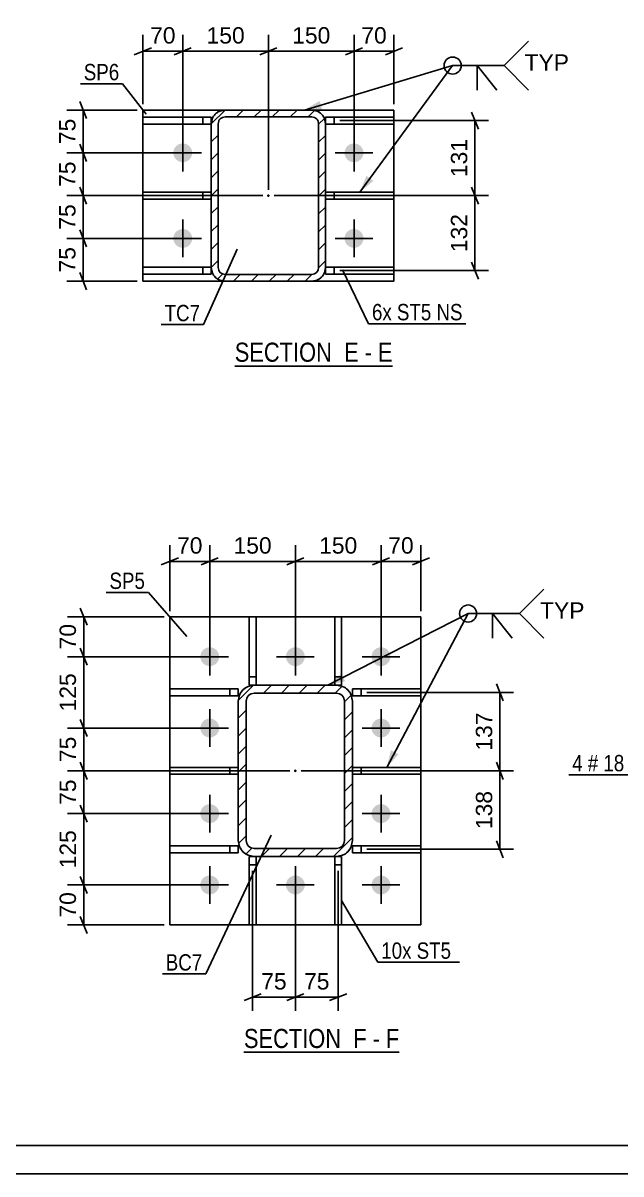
# Model space of a CAD drawing. Header units: millimetres. Extents: x 0 to 841, y 0 to 594.
# Drawn here: x 271.2 to 375.9, y 0 to 201.7 of the extents above; entities that cross this region are included whole.
import ezdxf

# ---------------------------------------------------------------- set-up
doc = ezdxf.new("R2010")
doc.units = ezdxf.units.MM
doc.linetypes.add('DXK_LINE_DOT2', pattern=[3.9198, 1.9599, -1.9599])
doc.linetypes.add('DXK_LINE_DOT3', pattern=[5.9187, 2.979, -0.9799, 0.9799, -0.9799])
doc.styles.add('Arial', font='arial.ttf', dxfattribs={"height": 0.2})
doc.styles.add('Arial Narrow', font='ARIALN.TTF', dxfattribs={"height": 0.2})

# ---------------------------------------------------------------- blocks, each defined once
blk = doc.blocks.new('Unknown-284856302-1131')
at = {"color": 5, "linetype": 'Continuous'}
for p, q in [((5, 5), (836, 5)), ((0, 0), (841, 0))]:
    blk.add_line(p, q, dxfattribs=at)
blk = doc.blocks.new('Unknown-284856302-15 - 27291')
at = {"color": 6, "linetype": 'Continuous'}
blk.add_line((309.87, 21.33), (337.09, 21.33), dxfattribs=at)
at = {"color": 0, "linetype": 'Continuous'}
for points in [[(327.98, 22.08), (327.98, 25.58), (309.87, 25.58), (309.87, 22.08)], [(331.37, 22.08), (331.37, 25.58), (329.03, 25.58), (329.03, 22.08)], [(333.69, 22.08), (333.69, 25.58), (332.42, 25.58), (332.42, 22.08)], [(337.09, 22.08), (337.09, 25.58), (334.74, 25.58), (334.74, 22.08)]]:
    blk.add_wipeout(points, dxfattribs=at)
at = {"color": 7, "linetype": 'Continuous', "style": 'Arial Narrow'}
for s, p in [('SECTION ', (309.87, 22.08)), ('F', (329.03, 22.08)), ('F', (334.74, 22.08)), ('-', (332.42, 22.08))]:
    blk.add_text(s, height=3.34, dxfattribs=at).set_placement(p)
blk = doc.blocks.new('Unknown-284856302-16 - 27472')
at = {"color": 6, "linetype": 'Continuous'}
blk.add_line((308.26, 141.59), (335.9, 141.59), dxfattribs=at)
at = {"color": 0, "linetype": 'Continuous'}
for points in [[(326.37, 142.34), (326.37, 145.84), (308.26, 145.84), (308.26, 142.34)], [(329.97, 142.34), (329.97, 145.84), (327.42, 145.84), (327.42, 142.34)], [(332.3, 142.34), (332.3, 145.84), (331.02, 145.84), (331.02, 142.34)], [(335.9, 142.34), (335.9, 145.84), (333.35, 145.84), (333.35, 142.34)]]:
    blk.add_wipeout(points, dxfattribs=at)
at = {"color": 7, "linetype": 'Continuous', "style": 'Arial Narrow'}
for s, p in [('SECTION ', (308.26, 142.34)), ('E', (327.42, 142.34)), ('E', (333.35, 142.34)), ('-', (331.02, 142.34))]:
    blk.add_text(s, height=3.34, dxfattribs=at).set_placement(p)
blk = doc.blocks.new('Part-284856302-27345 - 27291')
at = {"color": 2, "linetype": 'Continuous'}
for p, q in [((296.88, 83.8), (296.88, 85)), ((296.88, 85), (308.88, 85)), ((308.88, 85), (308.88, 83.8)), ((296.88, 83.8), (308.88, 83.8))]:
    blk.add_line(p, q, dxfattribs=at)
at = {"color": 7, "linetype": 'DXK_LINE_DOT2'}
blk.add_line((307.38, 83.8), (307.38, 85), dxfattribs=at)
blk = doc.blocks.new('Part-284856302-27341 - 27291')
at = {"color": 2, "linetype": 'Continuous'}
for p, q in [((340.88, 71.25), (328.88, 71.25)), ((340.88, 71.25), (340.88, 70.05)), ((340.88, 70.05), (328.88, 70.05))]:
    blk.add_line(p, q, dxfattribs=at)
at = {"color": 7, "linetype": 'DXK_LINE_DOT2'}
for p, q in [((328.88, 71.25), (328.88, 70.05)), ((330.38, 70.05), (330.38, 71.25))]:
    blk.add_line(p, q, dxfattribs=at)
blk = doc.blocks.new('Part-284856302-27293 - 27291')
at = {"linetype": 'Continuous'}
h = blk.add_hatch(dxfattribs=at)
h.set_pattern_fill('', scale=0.7, style=0, pattern_type=0)
h.set_pattern_definition([(45, (328.6622, 83.9212), (-1.57154, 1.57154), [])])
h.paths.add_polyline_path([(328.88, 82.85), (328.66, 83.92), (328.06, 84.83), (327.15, 85.44), (326.08, 85.65), (311.68, 85.65), (310.6, 85.44), (309.7, 84.83), (309.09, 83.92), (308.88, 82.85), (308.88, 58.45), (309.09, 57.38), (309.7, 56.47), (310.6, 55.86), (311.68, 55.65), (326.08, 55.65), (327.15, 55.86), (328.06, 56.47), (328.66, 57.38), (328.88, 58.45)])
h.paths.add_polyline_path([(327.37, 57.91), (327.07, 57.46), (326.61, 57.16), (326.08, 57.05), (311.68, 57.05), (311.14, 57.16), (310.69, 57.46), (310.38, 57.91), (310.28, 58.45), (310.28, 82.85), (310.38, 83.39), (310.69, 83.84), (311.14, 84.14), (311.68, 84.25), (326.08, 84.25), (326.61, 84.14), (327.07, 83.84), (327.37, 83.39), (327.48, 82.85), (327.48, 58.45)])
blk.add_hatch(color=246, dxfattribs=at).paths.add_polyline_path([(318.88, 70.55, -1), (318.88, 70.75, -1)])
at = {"color": 7, "linetype": 'DXK_LINE_DOT2'}
for p, q in [((310.6, 85.44), (311.68, 85.65)), ((326.08, 85.65), (311.68, 85.65)), ((326.08, 85.65), (327.15, 85.44)), ((308.88, 82.85), (309.09, 83.92)), ((308.88, 82.85), (308.88, 58.45)), ((310.38, 83.39), (310.28, 82.85)), ((310.28, 58.45), (310.28, 82.85)), ((311.68, 84.25), (311.14, 84.14)), ((311.68, 84.25), (326.08, 84.25)), ((326.61, 84.14), (326.08, 84.25)), ((327.48, 82.85), (327.37, 83.39)), ((327.48, 58.45), (327.48, 82.85)), ((328.66, 83.92), (328.88, 82.85)), ((328.88, 82.85), (328.88, 58.45)), ((309.09, 57.38), (308.88, 58.45)), ((310.28, 58.45), (310.38, 57.91)), ((311.14, 57.16), (311.68, 57.05)), ((311.68, 57.05), (326.08, 57.05)), ((326.08, 57.05), (326.61, 57.16)), ((327.37, 57.91), (327.48, 58.45)), ((328.88, 58.45), (328.66, 57.38)), ((311.68, 55.65), (310.6, 55.86)), ((326.08, 55.65), (311.68, 55.65)), ((327.15, 55.86), (326.08, 55.65))]:
    blk.add_line(p, q, dxfattribs=at)
at = {"color": 2, "linetype": 'Continuous'}
for p, q in [((311.68, 85.65), (310.6, 85.44)), ((311.68, 85.65), (326.08, 85.65)), ((327.15, 85.44), (326.08, 85.65)), ((309.09, 83.92), (308.88, 82.85)), ((308.88, 58.45), (308.88, 82.85)), ((310.28, 82.85), (310.38, 83.39)), ((310.28, 58.45), (310.28, 82.85)), ((311.14, 84.14), (311.68, 84.25)), ((311.68, 84.25), (326.08, 84.25)), ((326.08, 84.25), (326.61, 84.14)), ((327.37, 83.39), (327.48, 82.85)), ((327.48, 58.45), (327.48, 82.85)), ((328.88, 82.85), (328.66, 83.92)), ((328.88, 58.45), (328.88, 82.85)), ((308.88, 58.45), (309.09, 57.38)), ((310.38, 57.91), (310.28, 58.45)), ((311.68, 57.05), (311.14, 57.16)), ((311.68, 57.05), (326.08, 57.05)), ((326.61, 57.16), (326.08, 57.05)), ((327.48, 58.45), (327.37, 57.91)), ((328.66, 57.38), (328.88, 58.45)), ((310.6, 55.86), (311.68, 55.65)), ((311.68, 55.65), (326.08, 55.65)), ((326.08, 55.65), (327.15, 55.86))]:
    blk.add_line(p, q, dxfattribs=at)
at = {"color": 7, "linetype": 'DXK_LINE_DOT3'}
blk.add_line((318.88, 70.65), (318.88, 70.65), dxfattribs=at)
at = {"color": 246, "linetype": 'DXK_LINE_DOT2'}
blk.add_line((318.88, 70.65), (318.88, 70.65), dxfattribs=at)
at = {"color": 246, "linetype": 'Continuous'}
blk.add_circle((318.88, 70.65), 0.1, dxfattribs=at)
at = {"color": 7, "linetype": 'DXK_LINE_DOT2'}
for centre, radius, start, end in [((311.68, 82.85), 2.8, 112.5, 157.5), ((326.08, 82.85), 2.8, 22.5, 67.5), ((311.68, 82.85), 1.4, 112.5, 157.5), ((326.08, 82.85), 1.4, 22.5, 67.5), ((311.68, 58.45), 2.8, 202.5, 247.5), ((311.68, 58.45), 1.4, 202.5, 247.5), ((326.08, 58.45), 1.4, 292.5, 337.5), ((326.08, 58.45), 2.8, 292.5, 337.5)]:
    blk.add_arc(centre, radius, start, end, dxfattribs=at)
at = {"color": 2, "linetype": 'Continuous'}
for centre, radius, start, end in [((311.68, 82.85), 2.8, 112.5, 157.5), ((326.08, 82.85), 2.8, 22.5, 67.5), ((311.68, 82.85), 1.4, 112.5, 157.5), ((326.08, 82.85), 1.4, 22.5, 67.5), ((311.68, 58.45), 2.8, 202.5, 247.5), ((311.68, 58.45), 1.4, 202.5, 247.5), ((326.08, 58.45), 1.4, 292.5, 337.5), ((326.08, 58.45), 2.8, 292.5, 337.5)]:
    blk.add_arc(centre, radius, start, end, dxfattribs=at)
blk = doc.blocks.new('Part-284856302-27300 - 27291')
at = {"color": 2, "linetype": 'Continuous'}
for p, q in [((296.88, 43.65), (296.88, 97.65)), ((296.88, 97.65), (340.88, 97.65)), ((340.88, 97.65), (340.88, 43.65)), ((340.88, 43.65), (296.88, 43.65))]:
    blk.add_line(p, q, dxfattribs=at)
blk = doc.blocks.new('Part-284856302-27342 - 27291')
at = {"color": 2, "linetype": 'Continuous'}
for p, q in [((340.88, 85), (328.88, 85)), ((328.88, 83.8), (328.88, 85)), ((340.88, 85), (340.88, 83.8)), ((340.88, 83.8), (328.88, 83.8))]:
    blk.add_line(p, q, dxfattribs=at)
at = {"color": 7, "linetype": 'DXK_LINE_DOT2'}
blk.add_line((330.38, 83.8), (330.38, 85), dxfattribs=at)
blk = doc.blocks.new('Part-284856302-27343 - 27291')
at = {"color": 2, "linetype": 'Continuous'}
for p, q in [((340.88, 57.5), (328.88, 57.5)), ((328.88, 56.3), (328.88, 57.5)), ((340.88, 57.5), (340.88, 56.3)), ((340.88, 56.3), (328.88, 56.3))]:
    blk.add_line(p, q, dxfattribs=at)
at = {"color": 7, "linetype": 'DXK_LINE_DOT2'}
blk.add_line((330.38, 56.3), (330.38, 57.5), dxfattribs=at)
blk = doc.blocks.new('Part-284856302-27344 - 27291')
at = {"color": 2, "linetype": 'Continuous'}
for p, q in [((296.88, 70.05), (296.88, 71.25)), ((296.88, 71.25), (308.88, 71.25)), ((296.88, 70.05), (308.88, 70.05))]:
    blk.add_line(p, q, dxfattribs=at)
at = {"color": 7, "linetype": 'DXK_LINE_DOT2'}
for p, q in [((307.38, 70.05), (307.38, 71.25)), ((308.88, 71.25), (308.88, 70.05))]:
    blk.add_line(p, q, dxfattribs=at)
blk = doc.blocks.new('Part-284856302-27346 - 27291')
at = {"color": 2, "linetype": 'Continuous'}
for p, q in [((296.88, 56.3), (296.88, 57.5)), ((296.88, 57.5), (308.88, 57.5)), ((308.88, 57.5), (308.88, 56.3)), ((296.88, 56.3), (308.88, 56.3))]:
    blk.add_line(p, q, dxfattribs=at)
at = {"color": 7, "linetype": 'DXK_LINE_DOT2'}
blk.add_line((307.38, 56.3), (307.38, 57.5), dxfattribs=at)
blk = doc.blocks.new('Part-284856302-27347 - 27291')
at = {"color": 2, "linetype": 'Continuous'}
for p, q in [((310.78, 43.65), (310.78, 55.65)), ((310.78, 55.65), (311.68, 55.65)), ((311.98, 55.65), (311.98, 43.65)), ((311.98, 43.65), (310.78, 43.65))]:
    blk.add_line(p, q, dxfattribs=at)
at = {"color": 7, "linetype": 'DXK_LINE_DOT2'}
for p, q in [((311.68, 55.65), (311.98, 55.65)), ((310.78, 54.15), (311.98, 54.15))]:
    blk.add_line(p, q, dxfattribs=at)
blk = doc.blocks.new('Part-284856302-27348 - 27291')
at = {"color": 2, "linetype": 'Continuous'}
for p, q in [((325.78, 55.65), (325.78, 43.65)), ((326.98, 55.65), (326.08, 55.65)), ((326.98, 55.65), (326.98, 43.65)), ((326.98, 43.65), (325.78, 43.65))]:
    blk.add_line(p, q, dxfattribs=at)
at = {"color": 7, "linetype": 'DXK_LINE_DOT2'}
for p, q in [((326.08, 55.65), (325.78, 55.65)), ((325.78, 54.15), (326.98, 54.15))]:
    blk.add_line(p, q, dxfattribs=at)
blk = doc.blocks.new('Part-284856302-27349 - 27291')
at = {"color": 2, "linetype": 'Continuous'}
for p, q in [((310.78, 85.65), (310.78, 97.65)), ((310.78, 97.65), (311.98, 97.65)), ((311.98, 97.65), (311.98, 85.65)), ((310.78, 85.65), (311.68, 85.65))]:
    blk.add_line(p, q, dxfattribs=at)
at = {"color": 7, "linetype": 'DXK_LINE_DOT2'}
for p, q in [((310.78, 87.15), (311.98, 87.15)), ((311.68, 85.65), (311.98, 85.65))]:
    blk.add_line(p, q, dxfattribs=at)
blk = doc.blocks.new('Part-284856302-27350 - 27291')
at = {"color": 2, "linetype": 'Continuous'}
for p, q in [((325.78, 85.65), (325.78, 97.65)), ((325.78, 97.65), (326.98, 97.65)), ((326.98, 97.65), (326.98, 85.65)), ((326.98, 85.65), (326.08, 85.65))]:
    blk.add_line(p, q, dxfattribs=at)
at = {"color": 7, "linetype": 'DXK_LINE_DOT2'}
for p, q in [((325.78, 87.15), (326.98, 87.15)), ((326.08, 85.65), (325.78, 85.65))]:
    blk.add_line(p, q, dxfattribs=at)
blk = doc.blocks.new('Bolt-284856302-27399 - 27291')
at = {"linetype": 'Continuous'}
for points in [[(302.23, 90.65, -1), (305.53, 90.65, -1)], [(317.23, 90.65, -1), (320.53, 90.65, -1)], [(332.23, 90.65, -1), (335.53, 90.65, -1)], [(302.23, 78.15, -1), (305.53, 78.15, -1)], [(332.23, 78.15, -1), (335.53, 78.15, -1)], [(302.23, 63.15, -1), (305.53, 63.15, -1)], [(332.23, 63.15, -1), (335.53, 63.15, -1)], [(302.23, 50.65, -1), (305.53, 50.65, -1)], [(317.23, 50.65, -1), (320.53, 50.65, -1)], [(332.23, 50.65, -1), (335.53, 50.65, -1)]]:
    blk.add_hatch(color=1, dxfattribs=at).paths.add_polyline_path(points)
at = {"color": 1, "linetype": 'Continuous'}
for p, q in [((303.88, 87.35), (303.88, 93.95)), ((318.88, 87.35), (318.88, 93.95)), ((333.88, 87.35), (333.88, 93.95)), ((300.58, 90.65), (307.18, 90.65)), ((315.58, 90.65), (322.18, 90.65)), ((330.58, 90.65), (337.18, 90.65)), ((303.88, 74.85), (303.88, 81.45)), ((333.88, 74.85), (333.88, 81.45)), ((300.58, 78.15), (307.18, 78.15)), ((330.58, 78.15), (337.18, 78.15)), ((303.88, 59.85), (303.88, 66.45)), ((333.88, 59.85), (333.88, 66.45)), ((300.58, 63.15), (307.18, 63.15)), ((330.58, 63.15), (337.18, 63.15)), ((303.88, 47.35), (303.88, 53.95)), ((318.88, 47.35), (318.88, 53.95)), ((333.88, 47.35), (333.88, 53.95)), ((300.58, 50.65), (307.18, 50.65)), ((315.58, 50.65), (322.18, 50.65)), ((330.58, 50.65), (337.18, 50.65))]:
    blk.add_line(p, q, dxfattribs=at)
blk = doc.blocks.new('Part-284856302-27489 - 27472')
at = {"color": 2, "linetype": 'Continuous'}
for p, q in [((292.15, 157.7), (292.15, 158.9)), ((292.15, 158.9), (304.15, 158.9)), ((292.15, 157.7), (304.15, 157.7)), ((304.15, 158.85), (304.15, 157.7))]:
    blk.add_line(p, q, dxfattribs=at)
at = {"color": 7, "linetype": 'DXK_LINE_DOT2'}
for p, q in [((302.65, 157.7), (302.65, 158.9)), ((304.15, 158.85), (304.15, 158.9)), ((304.15, 158.9), (304.15, 158.85))]:
    blk.add_line(p, q, dxfattribs=at)
blk = doc.blocks.new('Part-284856302-27473 - 27472')
at = {"linetype": 'Continuous'}
h = blk.add_hatch(dxfattribs=at)
h.set_pattern_fill('', scale=0.7, style=0, pattern_type=0)
h.set_pattern_definition([(45, (323.9696, 184.9689), (-1.57154, 1.57154), [])])
h.paths.add_polyline_path([(324.15, 184.05), (323.97, 184.97), (323.45, 185.75), (322.67, 186.27), (321.75, 186.45), (306.55, 186.45), (305.63, 186.27), (304.86, 185.75), (304.33, 184.97), (304.15, 184.05), (304.15, 158.85), (304.33, 157.93), (304.86, 157.15), (305.63, 156.63), (306.55, 156.45), (321.75, 156.45), (322.67, 156.63), (323.45, 157.15), (323.97, 157.93), (324.15, 158.85)])
h.paths.add_polyline_path([(322.86, 158.39), (322.6, 158), (322.21, 157.74), (321.75, 157.65), (306.55, 157.65), (306.09, 157.74), (305.7, 158), (305.44, 158.39), (305.35, 158.85), (305.35, 184.05), (305.44, 184.51), (305.7, 184.9), (306.09, 185.16), (306.55, 185.25), (321.75, 185.25), (322.21, 185.16), (322.6, 184.9), (322.86, 184.51), (322.95, 184.05), (322.95, 158.85)])
blk.add_hatch(color=246, dxfattribs=at).paths.add_polyline_path([(314.15, 171.35, -1), (314.15, 171.55, -1)])
at = {"color": 7, "linetype": 'DXK_LINE_DOT2'}
for p, q in [((305.63, 186.27), (306.55, 186.45)), ((306.55, 186.45), (321.75, 186.45)), ((321.75, 186.45), (322.67, 186.27)), ((304.15, 184.05), (304.33, 184.97)), ((304.15, 184.05), (304.15, 158.85)), ((305.44, 184.51), (305.35, 184.05)), ((305.35, 158.85), (305.35, 184.05)), ((306.55, 185.25), (306.09, 185.16)), ((306.55, 185.25), (321.75, 185.25)), ((322.21, 185.16), (321.75, 185.25)), ((322.95, 184.05), (322.86, 184.51)), ((322.95, 158.85), (322.95, 184.05)), ((323.97, 184.97), (324.15, 184.05)), ((324.15, 184.05), (324.15, 158.85)), ((304.33, 157.93), (304.15, 158.85)), ((305.35, 158.85), (305.44, 158.39)), ((306.09, 157.74), (306.55, 157.65)), ((306.55, 157.65), (321.75, 157.65)), ((321.75, 157.65), (322.21, 157.74)), ((322.86, 158.39), (322.95, 158.85)), ((324.15, 158.85), (323.97, 157.93)), ((306.55, 156.45), (305.63, 156.63)), ((306.55, 156.45), (321.75, 156.45)), ((322.67, 156.63), (321.75, 156.45))]:
    blk.add_line(p, q, dxfattribs=at)
at = {"color": 2, "linetype": 'Continuous'}
for p, q in [((306.55, 186.45), (305.63, 186.27)), ((306.55, 186.45), (321.75, 186.45)), ((322.67, 186.27), (321.75, 186.45)), ((304.33, 184.97), (304.15, 184.05)), ((304.15, 158.85), (304.15, 184.05)), ((305.35, 184.05), (305.44, 184.51)), ((305.35, 158.85), (305.35, 184.05)), ((306.09, 185.16), (306.55, 185.25)), ((306.55, 185.25), (321.75, 185.25)), ((321.75, 185.25), (322.21, 185.16)), ((322.86, 184.51), (322.95, 184.05)), ((322.95, 158.85), (322.95, 184.05)), ((324.15, 184.05), (323.97, 184.97)), ((324.15, 158.85), (324.15, 184.05)), ((304.15, 158.85), (304.33, 157.93)), ((305.44, 158.39), (305.35, 158.85)), ((306.55, 157.65), (306.09, 157.74)), ((306.55, 157.65), (321.75, 157.65)), ((322.21, 157.74), (321.75, 157.65)), ((322.95, 158.85), (322.86, 158.39)), ((323.97, 157.93), (324.15, 158.85)), ((305.63, 156.63), (306.55, 156.45)), ((306.55, 156.45), (321.75, 156.45)), ((321.75, 156.45), (322.67, 156.63))]:
    blk.add_line(p, q, dxfattribs=at)
at = {"color": 7, "linetype": 'DXK_LINE_DOT3'}
blk.add_line((314.15, 171.45), (314.15, 171.45), dxfattribs=at)
at = {"color": 246, "linetype": 'DXK_LINE_DOT2'}
blk.add_line((314.15, 171.45), (314.15, 171.45), dxfattribs=at)
at = {"color": 246, "linetype": 'Continuous'}
blk.add_circle((314.15, 171.45), 0.1, dxfattribs=at)
at = {"color": 7, "linetype": 'DXK_LINE_DOT2'}
for centre, radius, start, end in [((306.55, 184.05), 2.4, 112.5, 157.5), ((321.75, 184.05), 2.4, 22.5, 67.5), ((306.55, 184.05), 1.2, 112.5, 157.5), ((321.75, 184.05), 1.2, 22.5, 67.5), ((306.55, 158.85), 2.4, 202.5, 247.5), ((306.55, 158.85), 1.2, 202.5, 247.5), ((321.75, 158.85), 1.2, 292.5, 337.5), ((321.75, 158.85), 2.4, 292.5, 337.5)]:
    blk.add_arc(centre, radius, start, end, dxfattribs=at)
at = {"color": 2, "linetype": 'Continuous'}
for centre, radius, start, end in [((306.55, 184.05), 2.4, 112.5, 157.5), ((321.75, 184.05), 2.4, 22.5, 67.5), ((306.55, 184.05), 1.2, 112.5, 157.5), ((321.75, 184.05), 1.2, 22.5, 67.5), ((306.55, 158.85), 2.4, 202.5, 247.5), ((306.55, 158.85), 1.2, 202.5, 247.5), ((321.75, 158.85), 1.2, 292.5, 337.5), ((321.75, 158.85), 2.4, 292.5, 337.5)]:
    blk.add_arc(centre, radius, start, end, dxfattribs=at)
blk = doc.blocks.new('Part-284856302-27488 - 27472')
at = {"color": 2, "linetype": 'Continuous'}
for p, q in [((292.15, 184), (292.15, 185.2)), ((292.15, 185.2), (304.15, 185.2)), ((292.15, 184), (304.15, 184)), ((304.15, 185.2), (304.15, 184.05))]:
    blk.add_line(p, q, dxfattribs=at)
at = {"color": 7, "linetype": 'DXK_LINE_DOT2'}
for p, q in [((302.65, 184), (302.65, 185.2)), ((304.15, 184.05), (304.15, 184))]:
    blk.add_line(p, q, dxfattribs=at)
blk = doc.blocks.new('Part-284856302-27480 - 27472')
at = {"color": 2, "linetype": 'Continuous'}
for p, q in [((292.15, 156.45), (292.15, 186.45)), ((292.15, 186.45), (306.55, 186.45)), ((336.15, 186.45), (321.75, 186.45)), ((336.15, 156.45), (336.15, 186.45)), ((292.15, 156.45), (306.55, 156.45)), ((336.15, 156.45), (321.75, 156.45))]:
    blk.add_line(p, q, dxfattribs=at)
at = {"color": 7, "linetype": 'DXK_LINE_DOT2'}
for p, q in [((306.55, 186.45), (321.75, 186.45)), ((306.55, 156.45), (321.75, 156.45))]:
    blk.add_line(p, q, dxfattribs=at)
blk = doc.blocks.new('Part-284856302-27484 - 27472')
at = {"color": 2, "linetype": 'Continuous'}
for p, q in [((336.15, 172.05), (324.15, 172.05)), ((336.15, 172.05), (336.15, 170.85)), ((336.15, 170.85), (324.15, 170.85))]:
    blk.add_line(p, q, dxfattribs=at)
at = {"color": 7, "linetype": 'DXK_LINE_DOT2'}
for p, q in [((324.15, 172.05), (324.15, 170.85)), ((325.65, 170.85), (325.65, 172.05))]:
    blk.add_line(p, q, dxfattribs=at)
blk = doc.blocks.new('Part-284856302-27485 - 27472')
at = {"color": 2, "linetype": 'Continuous'}
for p, q in [((336.15, 185.2), (324.15, 185.2)), ((324.15, 185.2), (324.15, 184.05)), ((336.15, 184), (324.15, 184)), ((336.15, 185.2), (336.15, 184))]:
    blk.add_line(p, q, dxfattribs=at)
at = {"color": 7, "linetype": 'DXK_LINE_DOT2'}
for p, q in [((324.15, 184.05), (324.15, 184)), ((325.65, 184), (325.65, 185.2))]:
    blk.add_line(p, q, dxfattribs=at)
blk = doc.blocks.new('Part-284856302-27486 - 27472')
at = {"color": 2, "linetype": 'Continuous'}
for p, q in [((336.15, 158.9), (324.15, 158.9)), ((324.15, 157.7), (324.15, 158.85)), ((336.15, 157.7), (324.15, 157.7)), ((336.15, 158.9), (336.15, 157.7))]:
    blk.add_line(p, q, dxfattribs=at)
at = {"color": 7, "linetype": 'DXK_LINE_DOT2'}
for p, q in [((324.15, 158.85), (324.15, 158.9)), ((324.15, 158.9), (324.15, 158.85)), ((325.65, 157.7), (325.65, 158.9))]:
    blk.add_line(p, q, dxfattribs=at)
blk = doc.blocks.new('Part-284856302-27487 - 27472')
at = {"color": 2, "linetype": 'Continuous'}
for p, q in [((292.15, 170.85), (292.15, 172.05)), ((292.15, 172.05), (304.15, 172.05)), ((292.15, 170.85), (304.15, 170.85))]:
    blk.add_line(p, q, dxfattribs=at)
at = {"color": 7, "linetype": 'DXK_LINE_DOT2'}
for p, q in [((302.65, 170.85), (302.65, 172.05)), ((304.15, 172.05), (304.15, 170.85))]:
    blk.add_line(p, q, dxfattribs=at)
blk = doc.blocks.new('Bolt-284856302-27579 - 27472')
at = {"linetype": 'Continuous'}
for points in [[(297.5, 178.95, -1), (300.8, 178.95, -1)], [(327.5, 178.95, -1), (330.8, 178.95, -1)], [(297.5, 163.95, -1), (300.8, 163.95, -1)], [(327.5, 163.95, -1), (330.8, 163.95, -1)]]:
    blk.add_hatch(color=1, dxfattribs=at).paths.add_polyline_path(points)
at = {"color": 1, "linetype": 'Continuous'}
for p, q in [((299.15, 175.65), (299.15, 182.25)), ((329.15, 175.65), (329.15, 182.25)), ((295.85, 178.95), (302.45, 178.95)), ((325.85, 178.95), (332.45, 178.95)), ((299.15, 160.65), (299.15, 167.25)), ((329.15, 160.65), (329.15, 167.25)), ((295.85, 163.95), (302.45, 163.95)), ((325.85, 163.95), (332.45, 163.95))]:
    blk.add_line(p, q, dxfattribs=at)
blk = doc.blocks.new('StraightDimension-284856302-35130 - 27291')
at = {"color": 7, "linetype": 'Continuous'}
for p, q in [((326.38, 53.15), (326.38, 28.58)), ((318.88, 49.65), (318.88, 28.58)), ((317.38, 30.38), (320.38, 31.58)), ((318.88, 30.98), (326.38, 30.98)), ((327.88, 31.58), (324.88, 30.38))]:
    blk.add_line(p, q, dxfattribs=at)
at = {"color": 0}
blk.add_wipeout([(325.45, 31.73), (325.45, 35.93), (319.8, 35.93), (319.8, 31.73)], dxfattribs=at)
at = {"color": 3, "style": 'Arial'}
blk.add_text('75', height=2.865, dxfattribs=at).set_placement((320.4, 32.33))
blk = doc.blocks.new('StraightDimension-284856302-30126 - 27291')
at = {"color": 7, "linetype": 'Continuous'}
for p, q in [((333.88, 91.65), (333.88, 110.21)), ((340.88, 98.65), (340.88, 110.21)), ((332.38, 106.76), (335.38, 107.96)), ((333.88, 107.36), (340.88, 107.36)), ((342.38, 107.96), (339.38, 106.76))]:
    blk.add_line(p, q, dxfattribs=at)
at = {"color": 0}
blk.add_wipeout([(340.2, 108.11), (340.2, 112.31), (334.55, 112.31), (334.55, 108.11)], dxfattribs=at)
at = {"color": 3, "style": 'Arial'}
blk.add_text('70', height=2.865, dxfattribs=at).set_placement((335.15, 108.71))
blk = doc.blocks.new('StraightDimension-284856302-30127 - 27291')
at = {"color": 7, "linetype": 'Continuous'}
for p, q in [((318.88, 91.65), (318.88, 110.21)), ((333.88, 91.65), (333.88, 110.21)), ((320.38, 107.96), (317.38, 106.76)), ((318.88, 107.36), (333.88, 107.36)), ((332.38, 106.76), (335.38, 107.96))]:
    blk.add_line(p, q, dxfattribs=at)
at = {"color": 0}
blk.add_wipeout([(330.31, 108.11), (330.31, 112.31), (322.44, 112.31), (322.44, 108.11)], dxfattribs=at)
at = {"color": 3, "style": 'Arial'}
blk.add_text('150', height=2.865, dxfattribs=at).set_placement((323.04, 108.71))
blk = doc.blocks.new('StraightDimension-284856302-30128 - 27291')
at = {"color": 7, "linetype": 'Continuous'}
for p, q in [((303.88, 91.65), (303.88, 110.21)), ((318.88, 91.65), (318.88, 110.21)), ((305.38, 107.96), (302.38, 106.76)), ((303.88, 107.36), (318.88, 107.36)), ((317.38, 106.76), (320.38, 107.96))]:
    blk.add_line(p, q, dxfattribs=at)
at = {"color": 0}
blk.add_wipeout([(315.31, 108.11), (315.31, 112.31), (307.44, 112.31), (307.44, 108.11)], dxfattribs=at)
at = {"color": 3, "style": 'Arial'}
blk.add_text('150', height=2.865, dxfattribs=at).set_placement((308.04, 108.71))
blk = doc.blocks.new('StraightDimension-284856302-30129 - 27291')
at = {"color": 7, "linetype": 'Continuous'}
for p, q in [((296.88, 98.65), (296.88, 110.21)), ((303.88, 91.65), (303.88, 110.21)), ((295.38, 106.76), (298.38, 107.96)), ((296.88, 107.36), (303.88, 107.36)), ((305.38, 107.96), (302.38, 106.76))]:
    blk.add_line(p, q, dxfattribs=at)
at = {"color": 0}
blk.add_wipeout([(303.2, 108.11), (303.2, 112.31), (297.55, 112.31), (297.55, 108.11)], dxfattribs=at)
at = {"color": 3, "style": 'Arial'}
blk.add_text('70', height=2.865, dxfattribs=at).set_placement((298.15, 108.71))
blk = doc.blocks.new('StraightDimension-284856302-30202 - 27291')
at = {"color": 7, "linetype": 'Continuous'}
for p, q in [((281.19, 99.15), (282.39, 96.15)), ((295.88, 97.65), (278.94, 97.65)), ((281.79, 90.65), (281.79, 97.65)), ((282.39, 89.15), (281.19, 92.15)), ((302.88, 90.65), (278.94, 90.65))]:
    blk.add_line(p, q, dxfattribs=at)
at = {"color": 0}
blk.add_wipeout([(281.04, 96.97), (276.84, 96.97), (276.84, 91.33), (281.04, 91.33)], dxfattribs=at)
at = {"color": 3, "style": 'Arial'}
blk.add_text('70', height=2.865, rotation=90.0002, dxfattribs=at).set_placement((280.44, 91.93))
blk = doc.blocks.new('StraightDimension-284856302-30203 - 27291')
at = {"color": 7, "linetype": 'Continuous'}
for p, q in [((281.19, 92.15), (282.39, 89.15)), ((302.88, 90.65), (278.94, 90.65)), ((281.79, 78.15), (281.79, 90.65)), ((282.39, 76.65), (281.19, 79.65)), ((302.88, 78.15), (278.94, 78.15))]:
    blk.add_line(p, q, dxfattribs=at)
at = {"color": 0}
blk.add_wipeout([(281.04, 88.34), (276.84, 88.34), (276.84, 80.46), (281.04, 80.46)], dxfattribs=at)
at = {"color": 3, "style": 'Arial'}
blk.add_text('125', height=2.865, rotation=90.0002, dxfattribs=at).set_placement((280.44, 81.06))
blk = doc.blocks.new('StraightDimension-284856302-30204 - 27291')
at = {"color": 7, "linetype": 'Continuous'}
for p, q in [((281.19, 79.65), (282.39, 76.65)), ((302.88, 78.15), (278.94, 78.15)), ((281.79, 70.65), (281.79, 78.15)), ((317.88, 70.65), (278.94, 70.65)), ((282.39, 69.15), (281.19, 72.15))]:
    blk.add_line(p, q, dxfattribs=at)
at = {"color": 0}
blk.add_wipeout([(281.04, 77.22), (276.84, 77.22), (276.84, 71.58), (281.04, 71.58)], dxfattribs=at)
at = {"color": 3, "style": 'Arial'}
blk.add_text('75', height=2.865, rotation=90.0002, dxfattribs=at).set_placement((280.44, 72.18))
blk = doc.blocks.new('StraightDimension-284856302-30205 - 27291')
at = {"color": 7, "linetype": 'Continuous'}
for p, q in [((317.88, 70.65), (278.94, 70.65)), ((281.19, 72.15), (282.39, 69.15)), ((281.79, 63.15), (281.79, 70.65)), ((282.39, 61.65), (281.19, 64.65)), ((302.88, 63.15), (278.94, 63.15))]:
    blk.add_line(p, q, dxfattribs=at)
at = {"color": 0}
blk.add_wipeout([(281.04, 69.72), (276.84, 69.72), (276.84, 64.08), (281.04, 64.08)], dxfattribs=at)
at = {"color": 3, "style": 'Arial'}
blk.add_text('75', height=2.865, rotation=90.0002, dxfattribs=at).set_placement((280.44, 64.68))
blk = doc.blocks.new('StraightDimension-284856302-30206 - 27291')
at = {"color": 7, "linetype": 'Continuous'}
for p, q in [((281.19, 64.65), (282.39, 61.65)), ((302.88, 63.15), (278.94, 63.15)), ((281.79, 50.65), (281.79, 63.15)), ((302.88, 50.65), (278.94, 50.65)), ((282.39, 49.15), (281.19, 52.15))]:
    blk.add_line(p, q, dxfattribs=at)
at = {"color": 0}
blk.add_wipeout([(281.04, 60.84), (276.84, 60.84), (276.84, 52.96), (281.04, 52.96)], dxfattribs=at)
at = {"color": 3, "style": 'Arial'}
blk.add_text('125', height=2.865, rotation=90.0002, dxfattribs=at).set_placement((280.44, 53.56))
blk = doc.blocks.new('StraightDimension-284856302-30207 - 27291')
at = {"color": 7, "linetype": 'Continuous'}
for p, q in [((302.88, 50.65), (278.94, 50.65)), ((281.19, 52.15), (282.39, 49.15)), ((281.79, 43.65), (281.79, 50.65)), ((282.39, 42.15), (281.19, 45.15)), ((295.88, 43.65), (278.94, 43.65))]:
    blk.add_line(p, q, dxfattribs=at)
at = {"color": 0}
blk.add_wipeout([(281.04, 49.97), (276.84, 49.97), (276.84, 44.33), (281.04, 44.33)], dxfattribs=at)
at = {"color": 3, "style": 'Arial'}
blk.add_text('70', height=2.865, rotation=90.0002, dxfattribs=at).set_placement((280.44, 44.93))
blk = doc.blocks.new('StraightDimension-284856302-30281 - 27291')
at = {"color": 7, "linetype": 'Continuous'}
for p, q in [((355.31, 82.9), (354.11, 85.9)), ((331.38, 84.4), (357.11, 84.4)), ((354.71, 70.65), (354.71, 84.4)), ((319.88, 70.65), (357.11, 70.65)), ((354.11, 72.15), (355.31, 69.15))]:
    blk.add_line(p, q, dxfattribs=at)
at = {"color": 0}
blk.add_wipeout([(353.96, 81.46), (349.76, 81.46), (349.76, 73.59), (353.96, 73.59)], dxfattribs=at)
at = {"color": 3, "style": 'Arial'}
blk.add_text('137', height=2.865, rotation=90.0002, dxfattribs=at).set_placement((353.36, 74.19))
blk = doc.blocks.new('StraightDimension-284856302-30282 - 27291')
at = {"color": 7, "linetype": 'Continuous'}
for p, q in [((319.88, 70.65), (357.11, 70.65)), ((355.31, 69.15), (354.11, 72.15)), ((354.71, 56.9), (354.71, 70.65)), ((331.38, 56.9), (357.11, 56.9)), ((354.11, 58.4), (355.31, 55.4))]:
    blk.add_line(p, q, dxfattribs=at)
at = {"color": 0}
blk.add_wipeout([(353.96, 67.71), (349.76, 67.71), (349.76, 59.84), (353.96, 59.84)], dxfattribs=at)
at = {"color": 3, "style": 'Arial'}
blk.add_text('138', height=2.865, rotation=90.0002, dxfattribs=at).set_placement((353.36, 60.44))
blk = doc.blocks.new('StraightDimension-284856302-35131 - 27291')
at = {"color": 7, "linetype": 'Continuous'}
for p, q in [((311.38, 53.15), (311.38, 28.58)), ((318.88, 49.65), (318.88, 28.58)), ((309.88, 30.38), (312.88, 31.58)), ((311.38, 30.98), (318.88, 30.98)), ((320.38, 31.58), (317.38, 30.38))]:
    blk.add_line(p, q, dxfattribs=at)
at = {"color": 0}
blk.add_wipeout([(317.95, 31.73), (317.95, 35.93), (312.3, 35.93), (312.3, 31.73)], dxfattribs=at)
at = {"color": 3, "style": 'Arial'}
blk.add_text('75', height=2.865, dxfattribs=at).set_placement((312.9, 32.33))
blk = doc.blocks.new('StraightDimension-284856302-30011 - 27472')
at = {"color": 7, "linetype": 'Continuous'}
for p, q in [((281.1, 180.45), (282.3, 177.45)), ((298.15, 178.95), (278.85, 178.95)), ((281.7, 171.45), (281.7, 178.95)), ((313.15, 171.45), (278.85, 171.45)), ((282.3, 169.95), (281.1, 172.95))]:
    blk.add_line(p, q, dxfattribs=at)
at = {"color": 0}
blk.add_wipeout([(280.95, 178.02), (276.75, 178.02), (276.75, 172.38), (280.95, 172.38)], dxfattribs=at)
at = {"color": 3, "style": 'Arial'}
blk.add_text('75', height=2.865, rotation=90.0002, dxfattribs=at).set_placement((280.35, 172.98))
blk = doc.blocks.new('StraightDimension-284856302-29952 - 27472')
at = {"color": 7, "linetype": 'Continuous'}
for p, q in [((292.15, 187.45), (292.15, 199.6)), ((299.15, 179.95), (299.15, 199.6)), ((290.65, 196.15), (293.65, 197.35)), ((292.15, 196.75), (299.15, 196.75)), ((300.65, 197.35), (297.65, 196.15))]:
    blk.add_line(p, q, dxfattribs=at)
at = {"color": 0}
blk.add_wipeout([(298.48, 197.5), (298.48, 201.7), (292.83, 201.7), (292.83, 197.5)], dxfattribs=at)
at = {"color": 3, "style": 'Arial'}
blk.add_text('70', height=2.865, dxfattribs=at).set_placement((293.43, 198.1))
blk = doc.blocks.new('StraightDimension-284856302-29949 - 27472')
at = {"color": 7, "linetype": 'Continuous'}
for p, q in [((329.15, 179.95), (329.15, 199.6)), ((336.15, 187.45), (336.15, 199.6)), ((327.65, 196.15), (330.65, 197.35)), ((329.15, 196.75), (336.15, 196.75)), ((337.65, 197.35), (334.65, 196.15))]:
    blk.add_line(p, q, dxfattribs=at)
at = {"color": 0}
blk.add_wipeout([(335.48, 197.5), (335.48, 201.7), (329.83, 201.7), (329.83, 197.5)], dxfattribs=at)
at = {"color": 3, "style": 'Arial'}
blk.add_text('70', height=2.865, dxfattribs=at).set_placement((330.43, 198.1))
blk = doc.blocks.new('StraightDimension-284856302-29950 - 27472')
at = {"color": 7, "linetype": 'Continuous'}
for p, q in [((314.15, 172.45), (314.15, 199.6)), ((329.15, 179.95), (329.15, 199.6)), ((315.65, 197.35), (312.65, 196.15)), ((314.15, 196.75), (329.15, 196.75)), ((327.65, 196.15), (330.65, 197.35))]:
    blk.add_line(p, q, dxfattribs=at)
at = {"color": 0}
blk.add_wipeout([(325.59, 197.5), (325.59, 201.7), (317.72, 201.7), (317.72, 197.5)], dxfattribs=at)
at = {"color": 3, "style": 'Arial'}
blk.add_text('150', height=2.865, dxfattribs=at).set_placement((318.32, 198.1))
blk = doc.blocks.new('StraightDimension-284856302-29951 - 27472')
at = {"color": 7, "linetype": 'Continuous'}
for p, q in [((299.15, 179.95), (299.15, 199.6)), ((314.15, 172.45), (314.15, 199.6)), ((300.65, 197.35), (297.65, 196.15)), ((299.15, 196.75), (314.15, 196.75)), ((312.65, 196.15), (315.65, 197.35))]:
    blk.add_line(p, q, dxfattribs=at)
at = {"color": 0}
blk.add_wipeout([(310.59, 197.5), (310.59, 201.7), (302.72, 201.7), (302.72, 197.5)], dxfattribs=at)
at = {"color": 3, "style": 'Arial'}
blk.add_text('150', height=2.865, dxfattribs=at).set_placement((303.32, 198.1))
blk = doc.blocks.new('StraightDimension-284856302-30010 - 27472')
at = {"color": 7, "linetype": 'Continuous'}
for p, q in [((281.1, 187.95), (282.3, 184.95)), ((291.15, 186.45), (278.85, 186.45)), ((281.7, 178.95), (281.7, 186.45)), ((282.3, 177.45), (281.1, 180.45)), ((298.15, 178.95), (278.85, 178.95))]:
    blk.add_line(p, q, dxfattribs=at)
at = {"color": 0}
blk.add_wipeout([(280.95, 185.52), (276.75, 185.52), (276.75, 179.88), (280.95, 179.88)], dxfattribs=at)
at = {"color": 3, "style": 'Arial'}
blk.add_text('75', height=2.865, rotation=90.0002, dxfattribs=at).set_placement((280.35, 180.48))
blk = doc.blocks.new('StraightDimension-284856302-30012 - 27472')
at = {"color": 7, "linetype": 'Continuous'}
for p, q in [((313.15, 171.45), (278.85, 171.45)), ((281.1, 172.95), (282.3, 169.95)), ((281.7, 163.95), (281.7, 171.45)), ((282.3, 162.45), (281.1, 165.45)), ((298.15, 163.95), (278.85, 163.95))]:
    blk.add_line(p, q, dxfattribs=at)
at = {"color": 0}
blk.add_wipeout([(280.95, 170.52), (276.75, 170.52), (276.75, 164.88), (280.95, 164.88)], dxfattribs=at)
at = {"color": 3, "style": 'Arial'}
blk.add_text('75', height=2.865, rotation=90.0002, dxfattribs=at).set_placement((280.35, 165.48))
blk = doc.blocks.new('StraightDimension-284856302-30013 - 27472')
at = {"color": 7, "linetype": 'Continuous'}
for p, q in [((281.1, 165.45), (282.3, 162.45)), ((298.15, 163.95), (278.85, 163.95)), ((281.7, 156.45), (281.7, 163.95)), ((282.3, 154.95), (281.1, 157.95)), ((291.15, 156.45), (278.85, 156.45))]:
    blk.add_line(p, q, dxfattribs=at)
at = {"color": 0}
blk.add_wipeout([(280.95, 163.02), (276.75, 163.02), (276.75, 157.38), (280.95, 157.38)], dxfattribs=at)
at = {"color": 3, "style": 'Arial'}
blk.add_text('75', height=2.865, rotation=90.0002, dxfattribs=at).set_placement((280.35, 157.98))
blk = doc.blocks.new('StraightDimension-284856302-30071 - 27472')
at = {"color": 7, "linetype": 'Continuous'}
for p, q in [((350.94, 183.1), (349.74, 186.1)), ((326.65, 184.6), (352.74, 184.6)), ((350.34, 171.45), (350.34, 184.6)), ((315.15, 171.45), (352.74, 171.45)), ((349.74, 172.95), (350.94, 169.95))]:
    blk.add_line(p, q, dxfattribs=at)
at = {"color": 0}
blk.add_wipeout([(349.59, 181.96), (345.39, 181.96), (345.39, 174.09), (349.59, 174.09)], dxfattribs=at)
at = {"color": 3, "style": 'Arial'}
blk.add_text('131', height=2.865, rotation=90.0002, dxfattribs=at).set_placement((348.99, 174.69))
blk = doc.blocks.new('StraightDimension-284856302-30072 - 27472')
at = {"color": 7, "linetype": 'Continuous'}
for p, q in [((315.15, 171.45), (352.74, 171.45)), ((350.94, 169.95), (349.74, 172.95)), ((350.34, 158.3), (350.34, 171.45)), ((349.74, 159.8), (350.94, 156.8)), ((326.65, 158.3), (352.74, 158.3))]:
    blk.add_line(p, q, dxfattribs=at)
at = {"color": 0}
blk.add_wipeout([(349.59, 168.81), (345.39, 168.81), (345.39, 160.94), (349.59, 160.94)], dxfattribs=at)
at = {"color": 3, "style": 'Arial'}
blk.add_text('132', height=2.865, rotation=90.0002, dxfattribs=at).set_placement((348.99, 161.54))
blk = doc.blocks.new('MarkSet-284856302-30104 - 27291')
at = {"color": 0}
blk.add_wipeout([(339.23, 37.71), (339.23, 40.71), (333.93, 40.71), (333.93, 37.71)], dxfattribs=at)
blk.add_wipeout([(339.23, 37.71), (339.23, 40.71), (333.93, 40.71), (333.93, 37.71)], dxfattribs=at)
at = {"color": 30, "linetype": 'Continuous'}
blk.add_line((326.98, 47.93), (333.33, 37.11), dxfattribs=at)
at = {"color": 0}
blk.add_wipeout([(346.16, 37.71), (346.16, 40.71), (340.13, 40.71), (340.13, 37.71)], dxfattribs=at)
blk.add_wipeout([(346.16, 37.71), (346.16, 40.71), (340.13, 40.71), (340.13, 37.71)], dxfattribs=at)
at = {"color": 30, "linetype": 'Continuous'}
blk.add_line((333.33, 37.11), (347.66, 37.11), dxfattribs=at)
at = {"color": 3, "style": 'Arial Narrow'}
for s, p in [('10x', (333.93, 37.71)), ('ST5', (340.13, 37.71))]:
    blk.add_text(s, height=2.863, dxfattribs=at).set_placement(p)
blk = doc.blocks.new('WeldMark-284856302-30607 - 27291')
at = {"linetype": 'Continuous'}
for points in [[(327.61, 86.35), (324.59, 85.65), (326.92, 87.68)], [(336.94, 73.55), (334.88, 71.25), (335.62, 74.25)]]:
    blk.add_hatch(color=30, dxfattribs=at).paths.add_polyline_path(points)
at = {"color": 30, "linetype": 'Continuous'}
for p, q in [((324.59, 85.65), (349.14, 98.21)), ((334.88, 71.25), (349.14, 98.21)), ((349.14, 98.21), (358.14, 98.21))]:
    blk.add_line(p, q, dxfattribs=at)
at = {"color": 3, "linetype": 'Continuous'}
for q in [(356.86, 93.92), (353.43, 93.92)]:
    blk.add_line((353.43, 98.21), q, dxfattribs=at)
for start, end in [(90, 270), (270, 90)]:
    blk.add_arc((349.14, 98.21), 1.5, start, end, dxfattribs=at)
at = {"color": 0, "linetype": 'Continuous'}
blk.add_wipeout([(369.52, 97.31), (369.52, 100.31), (361.74, 100.31), (361.74, 97.31)], dxfattribs=at)
blk.add_wipeout([(369.52, 97.31), (369.52, 100.31), (361.74, 100.31), (361.74, 97.31)], dxfattribs=at)
at = {"color": 3, "linetype": 'Continuous'}
for q in [(362.43, 102.49), (362.43, 93.92)]:
    blk.add_line((358.14, 98.21), q, dxfattribs=at)
at = {"color": 3, "linetype": 'Continuous', "style": 'Arial'}
blk.add_text('TYP', height=2.865, dxfattribs=at).set_placement((361.74, 97.31))
blk = doc.blocks.new('Mark-284856302-30305 - 27291')
at = {"color": 0}
blk.add_wipeout([(292.52, 102.52), (292.52, 105.52), (286.31, 105.52), (286.31, 102.52)], dxfattribs=at)
blk.add_wipeout([(292.52, 102.52), (292.52, 105.52), (286.31, 105.52), (286.31, 102.52)], dxfattribs=at)
at = {"color": 30, "linetype": 'Continuous'}
for p in [(285.71, 101.92), (299.88, 94.21)]:
    blk.add_line(p, (293.12, 101.92), dxfattribs=at)
at = {"color": 3, "style": 'Arial Narrow'}
blk.add_text('SP5', height=2.863, dxfattribs=at).set_placement((286.31, 102.52))
blk = doc.blocks.new('Mark-284856302-30302 - 27291')
at = {"color": 0}
blk.add_wipeout([(302.57, 35.65), (302.57, 38.65), (296.17, 38.65), (296.17, 35.65)], dxfattribs=at)
blk.add_wipeout([(302.57, 35.65), (302.57, 38.65), (296.17, 38.65), (296.17, 35.65)], dxfattribs=at)
at = {"color": 30, "linetype": 'Continuous'}
for p in [(314.66, 59.38), (295.57, 35.05)]:
    blk.add_line(p, (303.17, 35.05), dxfattribs=at)
at = {"color": 3, "style": 'Arial Narrow'}
blk.add_text('BC7', height=2.863, dxfattribs=at).set_placement((296.17, 35.65))
blk = doc.blocks.new('MarkSet-284856302-29935 - 27472')
at = {"color": 0}
blk.add_wipeout([(335.77, 149.6), (335.77, 152.6), (332.3, 152.6), (332.3, 149.6)], dxfattribs=at)
blk.add_wipeout([(335.77, 149.6), (335.77, 152.6), (332.3, 152.6), (332.3, 149.6)], dxfattribs=at)
at = {"color": 30, "linetype": 'Continuous'}
blk.add_line((327.16, 158.46), (331.7, 149), dxfattribs=at)
at = {"color": 0}
blk.add_wipeout([(342.7, 149.6), (342.7, 152.6), (336.67, 152.6), (336.67, 149.6)], dxfattribs=at)
blk.add_wipeout([(342.7, 149.6), (342.7, 152.6), (336.67, 152.6), (336.67, 149.6)], dxfattribs=at)
at = {"color": 3, "style": 'Arial Narrow'}
for s, p in [('6x', (332.3, 149.6)), ('ST5', (336.67, 149.6))]:
    blk.add_text(s, height=2.863, dxfattribs=at).set_placement(p)
at = {"color": 0}
blk.add_wipeout([(348.17, 149.6), (348.17, 152.6), (343.6, 152.6), (343.6, 149.6)], dxfattribs=at)
blk.add_wipeout([(348.17, 149.6), (348.17, 152.6), (343.6, 152.6), (343.6, 149.6)], dxfattribs=at)
at = {"color": 30, "linetype": 'Continuous'}
blk.add_line((331.7, 149), (348.77, 149), dxfattribs=at)
at = {"color": 3, "style": 'Arial Narrow'}
blk.add_text('NS', height=2.863, dxfattribs=at).set_placement((343.6, 149.6))
blk = doc.blocks.new('Mark-284856302-30089 - 27472')
at = {"color": 0}
blk.add_wipeout([(302.18, 149.44), (302.18, 152.44), (295.97, 152.44), (295.97, 149.44)], dxfattribs=at)
blk.add_wipeout([(302.18, 149.44), (302.18, 152.44), (295.97, 152.44), (295.97, 149.44)], dxfattribs=at)
at = {"color": 30, "linetype": 'Continuous'}
for p in [(308.7, 162.08), (295.37, 148.84)]:
    blk.add_line(p, (302.78, 148.84), dxfattribs=at)
at = {"color": 3, "style": 'Arial Narrow'}
blk.add_text('TC7', height=2.863, dxfattribs=at).set_placement((295.97, 149.44))
blk = doc.blocks.new('Mark-284856302-30092 - 27472')
at = {"color": 0}
blk.add_wipeout([(288.02, 191.66), (288.02, 194.66), (281.81, 194.66), (281.81, 191.66)], dxfattribs=at)
blk.add_wipeout([(288.02, 191.66), (288.02, 194.66), (281.81, 194.66), (281.81, 191.66)], dxfattribs=at)
at = {"color": 30, "linetype": 'Continuous'}
for p in [(281.21, 191.06), (292.75, 185.73)]:
    blk.add_line(p, (288.62, 191.06), dxfattribs=at)
at = {"color": 3, "style": 'Arial Narrow'}
blk.add_text('SP6', height=2.863, dxfattribs=at).set_placement((281.81, 191.66))
blk = doc.blocks.new('WeldMark-284856302-30729 - 27472')
at = {"linetype": 'Continuous'}
for points in [[(323.54, 186.59), (320.45, 186.45), (323.11, 188.03)], [(332.53, 174.03), (330.15, 172.05), (331.32, 174.91)]]:
    blk.add_hatch(color=30, dxfattribs=at).paths.add_polyline_path(points)
at = {"color": 30, "linetype": 'Continuous'}
for p, q in [((320.45, 186.45), (346.43, 194.24)), ((330.15, 172.05), (346.43, 194.24)), ((346.43, 194.24), (355.43, 194.24))]:
    blk.add_line(p, q, dxfattribs=at)
at = {"color": 3, "linetype": 'Continuous'}
for q in [(354.15, 189.95), (350.72, 189.95)]:
    blk.add_line((350.72, 194.24), q, dxfattribs=at)
for start, end in [(90, 270), (270, 90)]:
    blk.add_arc((346.43, 194.24), 1.5, start, end, dxfattribs=at)
at = {"color": 0, "linetype": 'Continuous'}
blk.add_wipeout([(366.81, 193.34), (366.81, 196.34), (359.03, 196.34), (359.03, 193.34)], dxfattribs=at)
blk.add_wipeout([(366.81, 193.34), (366.81, 196.34), (359.03, 196.34), (359.03, 193.34)], dxfattribs=at)
at = {"color": 3, "linetype": 'Continuous'}
for q in [(359.72, 198.53), (359.72, 189.95)]:
    blk.add_line((355.43, 194.24), q, dxfattribs=at)
at = {"color": 3, "linetype": 'Continuous', "style": 'Arial'}
blk.add_text('TYP', height=2.865, dxfattribs=at).set_placement((359.03, 193.34))
blk = doc.blocks.new('Mark-284856302-35780 - 27796')
at = {"color": 0}
blk.add_wipeout([(369.21, 70.57), (369.21, 73.57), (367.39, 73.57), (367.39, 70.57)], dxfattribs=at)
blk.add_wipeout([(369.21, 70.57), (369.21, 73.57), (367.39, 73.57), (367.39, 70.57)], dxfattribs=at)
blk.add_wipeout([(371.94, 70.57), (371.94, 73.57), (370.11, 73.57), (370.11, 70.57)], dxfattribs=at)
blk.add_wipeout([(371.94, 70.57), (371.94, 73.57), (370.11, 73.57), (370.11, 70.57)], dxfattribs=at)
at = {"color": 3, "style": 'Arial Narrow'}
blk.add_text('4', height=2.86, dxfattribs=at).set_placement((367.39, 70.57))
at = {"color": 0}
blk.add_wipeout([(376.5, 70.57), (376.5, 73.57), (372.84, 73.57), (372.84, 70.57)], dxfattribs=at)
blk.add_wipeout([(376.5, 70.57), (376.5, 73.57), (372.84, 73.57), (372.84, 70.57)], dxfattribs=at)
at = {"color": 3, "style": 'Arial Narrow'}
for s, height, p in [('#', 2.86, (370.11, 70.57)), ('18', 2.863, (372.84, 70.57))]:
    blk.add_text(s, height=height, dxfattribs=at).set_placement(p)
at = {"color": 0}
blk.add_wipeout([(392.93, 70.57), (392.93, 73.57), (377.4, 73.57), (377.4, 70.57)], dxfattribs=at)
blk.add_wipeout([(392.93, 70.57), (392.93, 73.57), (377.4, 73.57), (377.4, 70.57)], dxfattribs=at)
at = {"color": 7, "linetype": 'Continuous'}
for p in [(403.53, 91.49), (366.79, 69.97)]:
    blk.add_line(p, (393.53, 69.97), dxfattribs=at)
at = {"color": 3, "style": 'Arial Narrow'}
blk.add_text('Ø  HOLES', height=2.863, dxfattribs=at).set_placement((377.4, 70.57))

msp = doc.modelspace()

# ---------------------------------------------------------------- block references
for name in ['Unknown-284856302-1131', 'Part-284856302-27480 - 27472', 'Part-284856302-27473 - 27472', 'Part-284856302-27488 - 27472', 'Part-284856302-27485 - 27472', 'Bolt-284856302-27579 - 27472', 'Part-284856302-27487 - 27472', 'Part-284856302-27484 - 27472', 'Part-284856302-27489 - 27472', 'Part-284856302-27486 - 27472', 'Part-284856302-27300 - 27291', 'Part-284856302-27349 - 27291', 'Part-284856302-27350 - 27291', 'Bolt-284856302-27399 - 27291', 'Part-284856302-27345 - 27291', 'Part-284856302-27293 - 27291', 'Part-284856302-27342 - 27291', 'Part-284856302-27344 - 27291', 'Part-284856302-27341 - 27291', 'Part-284856302-27346 - 27291', 'Part-284856302-27343 - 27291', 'Part-284856302-27347 - 27291', 'Part-284856302-27348 - 27291']:
    msp.add_blockref(name, (0, 0))

# ---------------------------------------------------------------- next in the draw order: block references
for name in ['StraightDimension-284856302-29949 - 27472', 'StraightDimension-284856302-30011 - 27472', 'Unknown-284856302-16 - 27472', 'StraightDimension-284856302-30126 - 27291', 'StraightDimension-284856302-30281 - 27291', 'StraightDimension-284856302-35130 - 27291', 'Unknown-284856302-15 - 27291']:
    msp.add_blockref(name, (0, 0))

# ---------------------------------------------------------------- next in the draw order: block references
for name in ['StraightDimension-284856302-29952 - 27472', 'StraightDimension-284856302-29950 - 27472', 'StraightDimension-284856302-30127 - 27291', 'StraightDimension-284856302-30282 - 27291', 'StraightDimension-284856302-35131 - 27291', 'MarkSet-284856302-30104 - 27291']:
    msp.add_blockref(name, (0, 0))

# ---------------------------------------------------------------- next in the draw order: block references
for name in ['StraightDimension-284856302-29951 - 27472', 'StraightDimension-284856302-30128 - 27291', 'WeldMark-284856302-30607 - 27291']:
    msp.add_blockref(name, (0, 0))

# ---------------------------------------------------------------- next in the draw order: block references
for name in ['StraightDimension-284856302-30010 - 27472', 'StraightDimension-284856302-30071 - 27472', 'StraightDimension-284856302-30012 - 27472', 'StraightDimension-284856302-30129 - 27291', 'Mark-284856302-35780 - 27796']:
    msp.add_blockref(name, (0, 0))

# ---------------------------------------------------------------- next in the draw order: block references
for name in ['Mark-284856302-30092 - 27472', 'StraightDimension-284856302-30072 - 27472', 'StraightDimension-284856302-30013 - 27472', 'StraightDimension-284856302-30202 - 27291']:
    msp.add_blockref(name, (0, 0))

# ---------------------------------------------------------------- next in the draw order: block references
for name in ['WeldMark-284856302-30729 - 27472', 'Mark-284856302-30089 - 27472', 'MarkSet-284856302-29935 - 27472', 'Mark-284856302-30305 - 27291', 'StraightDimension-284856302-30203 - 27291']:
    msp.add_blockref(name, (0, 0))

# ---------------------------------------------------------------- next in the draw order: block references
msp.add_blockref('StraightDimension-284856302-30204 - 27291', (0, 0))

# ---------------------------------------------------------------- next in the draw order: block references
msp.add_blockref('StraightDimension-284856302-30205 - 27291', (0, 0))

# ---------------------------------------------------------------- next in the draw order: block references
msp.add_blockref('StraightDimension-284856302-30206 - 27291', (0, 0))

# ---------------------------------------------------------------- next in the draw order: block references
msp.add_blockref('StraightDimension-284856302-30207 - 27291', (0, 0))

# ---------------------------------------------------------------- next in the draw order: block references
msp.add_blockref('Mark-284856302-30302 - 27291', (0, 0))

doc.saveas('drawing.dxf')
